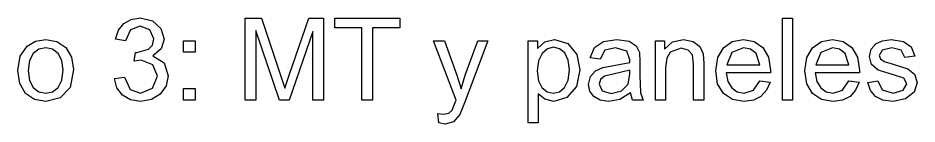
# Model space of a CAD drawing. Extents: x 10 to 410, y -78 to 290.
# Drawn here: x 333.97 to 381.12, y 230.74 to 236.31 of the extents above; entities that cross this region are included whole.
import ezdxf

# ---------------------------------------------------------------- set-up
doc = ezdxf.new("R2010")
doc.units = 0

msp = doc.modelspace()

# ---------------------------------------------------------------- linework, layer by layer
at = {"layer": 'Layer 1', "color": 7}
for points in [[(339.03125, 233.133789), (339.55859, 233.204099), (339.86621, 232.556638), (340.39941, 232.360349), (341.02637, 232.618161), (341.28418, 233.256833), (341.04688, 233.854489), (340.44336, 234.091794), (340.07129, 234.033204), (340.12989, 234.496095), (340.21489, 234.490195), (340.82134, 234.665977), (341.023487, 234.889365), (341.09087, 235.207969), (340.89458, 235.688438), (340.38775, 235.878867), (339.87505, 235.685508), (339.61138, 235.10543), (339.08403, 235.19918), (339.242245, 235.669394), (339.52349, 236.019492), (339.90801, 236.239219), (340.37603, 236.312461), (341.02349, 236.160117), (341.47466, 235.749961), (341.63286, 235.19625), (341.48345, 234.689414), (341.04107, 234.326133), (341.63286, 233.959922), (341.8438, 233.268516), (341.74126, 232.748496), (341.43364, 232.313438), (340.969287, 232.021201), (340.39653, 231.923789), (339.878708, 232.008017), (339.4561, 232.260703), (339.163865, 232.647422), (339.0313, 233.13375), (339.03125, 233.133789)], [(333.97461, 233.555664), (334.094728, 234.307862), (334.45508, 234.835938), (334.900393, 235.095215), (335.43359, 235.181641), (336.016602, 235.076172), (336.48242, 234.759766), (336.787843, 234.260254), (336.88965, 233.599609), (336.70801, 232.65332), (336.18359, 232.120117), (335.43359, 231.929688), (334.842527, 232.034424), (334.37598, 232.348633), (334.074952, 232.859863), (333.97461, 233.555664), (333.97461, 233.555664)], [(342.6582, 234.510742), (342.6582, 235.111328), (343.25879, 235.111328), (343.25879, 234.510742), (342.6582, 234.510742)], [(356.04395, 230.801758), (355.98535, 231.296875), (356.28711, 231.250005), (356.56836, 231.308595), (356.74121, 231.472657), (356.90234, 231.865235), (356.94924, 231.994142), (355.76857, 235.111329), (356.33693, 235.111329), (356.9844, 233.309571), (357.20998, 232.588868), (357.42678, 233.297853), (358.09182, 235.111329), (358.61916, 235.111329), (357.43557, 231.947267), (357.13967, 231.241212), (356.8174, 230.860353), (356.38381, 230.737306), (356.04397, 230.801756), (356.04395, 230.801758)], [(360.73437, 230.807658), (360.73437, 235.111369), (361.21484, 235.111369), (361.21484, 234.707072), (361.59863, 235.061564), (362.11719, 235.181682), (362.82031, 234.976604), (363.28027, 234.396525), (363.43555, 233.579143), (363.2627, 232.717814), (362.76465, 232.131877), (362.0791, 231.929729), (361.60449, 232.041057), (361.26172, 232.322307), (361.26172, 230.807658), (360.73437, 230.807658)], [(366.10156, 232.38383), (365.53613, 232.032268), (364.95605, 231.929729), (364.502685, 231.991985), (364.16797, 232.178752), (363.961428, 232.465129), (363.89258, 232.820354), (363.99512, 233.236369), (364.26758, 233.541057), (364.64844, 233.713908), (365.11719, 233.793008), (366.05762, 233.974648), (366.06062, 234.112344), (365.9112, 234.566445), (365.31062, 234.745156), (364.75984, 234.61332), (364.49909, 234.153359), (363.98347, 234.223669), (364.21491, 234.756872), (364.68073, 235.070349), (365.38679, 235.181677), (366.03425, 235.087927), (366.40046, 234.850622), (366.56452, 234.4932), (366.59092, 234.006872), (366.59092, 233.303747), (366.62312, 232.372106), (366.75788, 232.000036), (366.2071, 232.000036), (366.10163, 232.383825), (366.10156, 232.38383)], [(372.875, 233.001953), (373.41992, 232.934573), (373.236085, 232.510501), (372.94238, 232.193362), (372.54541, 231.995609), (372.05176, 231.929691), (371.439452, 232.034427), (370.96777, 232.348636), (370.668948, 232.854739), (370.56934, 233.5293), (370.670412, 234.226565), (370.97363, 234.74805), (371.437987, 235.073245), (372.02246, 235.181644), (372.589353, 235.075443), (373.04199, 234.756839), (373.338622, 234.245608), (373.4375, 233.561526), (373.4345, 233.420901), (371.11419, 233.420901), (371.20135, 232.968264), (371.40423, 232.635745), (371.697198, 232.431399), (372.05462, 232.363284), (372.54973, 232.515628), (372.87493, 233.001956), (372.875, 233.001953)], [(377.54492, 233.001953), (378.08984, 232.934573), (377.906005, 232.510501), (377.6123, 232.193362), (377.21533, 231.995609), (376.72168, 231.929691), (376.109375, 232.034427), (375.6377, 232.348636), (375.33887, 232.854739), (375.23926, 233.5293), (375.340332, 234.226565), (375.64355, 234.74805), (376.107908, 235.073245), (376.69238, 235.181644), (377.259277, 235.075443), (377.71191, 234.756839), (378.008543, 234.245608), (378.10742, 233.561526), (378.10442, 233.420901), (375.78411, 233.420901), (375.87127, 232.968264), (376.07415, 232.635745), (376.367118, 232.431399), (376.72454, 232.363284), (377.21966, 232.515628), (377.54485, 233.001956), (377.54492, 233.001953)], [(378.54102, 232.928711), (379.0625, 233.010741), (379.30566, 232.530272), (379.86816, 232.36328), (380.40723, 232.509765), (380.58301, 232.858397), (380.42773, 233.139647), (379.88867, 233.318358), (379.08301, 233.570312), (378.74316, 233.86621), (378.62891, 234.285155), (378.72261, 234.668944), (378.98335, 234.964843), (379.31733, 235.117187), (379.77436, 235.181637), (380.41597, 235.076168), (380.82612, 234.789059), (381.00776, 234.30859), (380.49214, 234.23828), (380.28706, 234.61328), (379.81245, 234.748046), (379.2939, 234.627929), (379.13862, 234.346679), (379.20312, 234.162108), (379.40527, 234.021483), (379.87109, 233.886718), (380.65039, 233.640624), (380.99902, 233.365233), (381.125, 232.914062), (380.96973, 232.416015), (380.52734, 232.055663), (379.87109, 231.929687), (379.336425, 231.992675), (378.94531, 232.18164), (378.686037, 232.494384), (378.54102, 232.92871), (378.54102, 232.928711)], [(334.5166, 233.555664), (334.581785, 233.032715), (334.77734, 232.65918), (335.071777, 232.437256), (335.43359, 232.363281), (335.79321, 232.437988), (336.08691, 232.662109), (336.282473, 233.039307), (336.34766, 233.573242), (336.28174, 234.080078), (336.08398, 234.446289), (335.791012, 234.67041), (335.43359, 234.745117), (335.071777, 234.671142), (334.77734, 234.449219), (334.581785, 234.077881), (334.5166, 233.555664), (334.5166, 233.555664)], [(361.21191, 233.538127), (361.272702, 233.01591), (361.45508, 232.650432), (361.723878, 232.435099), (362.04395, 232.363322), (362.369875, 232.437297), (362.64453, 232.659221), (362.833492, 233.039348), (362.89648, 233.582072), (362.834957, 234.102092), (362.65039, 234.472697), (362.383058, 234.694621), (362.06738, 234.768596), (361.749512, 234.689494), (361.46973, 234.452189), (361.276365, 234.066935), (361.21191, 233.538127), (361.21191, 233.538127)], [(371.14355, 233.854492), (372.88086, 233.854492), (372.68164, 234.443359), (372.392335, 234.671875), (372.02832, 234.748047), (371.41602, 234.504883), (371.14355, 233.854492), (371.14355, 233.854492)], [(375.81348, 233.854492), (377.55078, 233.854492), (377.35156, 234.443359), (377.062255, 234.671875), (376.69824, 234.748047), (376.08594, 234.504883), (375.81348, 233.854492), (375.81348, 233.854492)], [(366.05766, 233.561564), (365.19633, 233.362346), (364.73637, 233.256877), (364.52836, 233.084025), (364.45516, 232.835002), (364.61336, 232.483439), (365.08211, 232.342814), (365.6241, 232.47465), (365.97274, 232.840861), (366.05774, 233.368205), (366.05766, 233.561564)]]:
    msp.add_lwpolyline(points, dxfattribs=at)
for points in [[(345.89551, 232), (345.89551, 236.294922), (346.75098, 236.294922), (347.76758, 233.253906), (347.97266, 232.618164), (348.20117, 233.306641), (349.22949, 236.294922), (349.99414, 236.294922), (349.99414, 232), (349.44629, 232), (349.44629, 235.594727), (348.19824, 232), (347.68555, 232), (346.44336, 235.65625), (346.44336, 232), (345.89551, 232)], [(352.00391, 232), (352.00391, 235.788086), (350.58887, 235.788086), (350.58887, 236.294922), (353.99316, 236.294922), (353.99316, 235.788086), (352.57227, 235.788086), (352.57227, 232), (352.00391, 232)], [(374.07031, 232), (374.07031, 236.294922), (374.59766, 236.294922), (374.59766, 232), (374.07031, 232)], [(367.4082, 232), (367.4082, 235.111328), (367.88281, 235.111328), (367.88281, 234.668945), (368.30176, 235.053467), (368.87305, 235.181641), (369.38867, 235.079102), (369.74316, 234.81543), (369.90723, 234.425781), (369.93653, 233.913086), (369.93653, 232), (369.40919, 232), (369.40919, 233.892578), (369.34769, 234.373047), (369.12796, 234.62793), (368.76175, 234.72461), (368.17874, 234.510743), (367.99637, 234.200929), (367.93558, 233.69922), (367.93558, 232), (367.4082, 232)], [(342.6582, 232), (342.6582, 232.600586), (343.25879, 232.600586), (343.25879, 232), (342.6582, 232)]]:
    msp.add_lwpolyline(points, close=True, dxfattribs=at)

doc.saveas('drawing.dxf')
